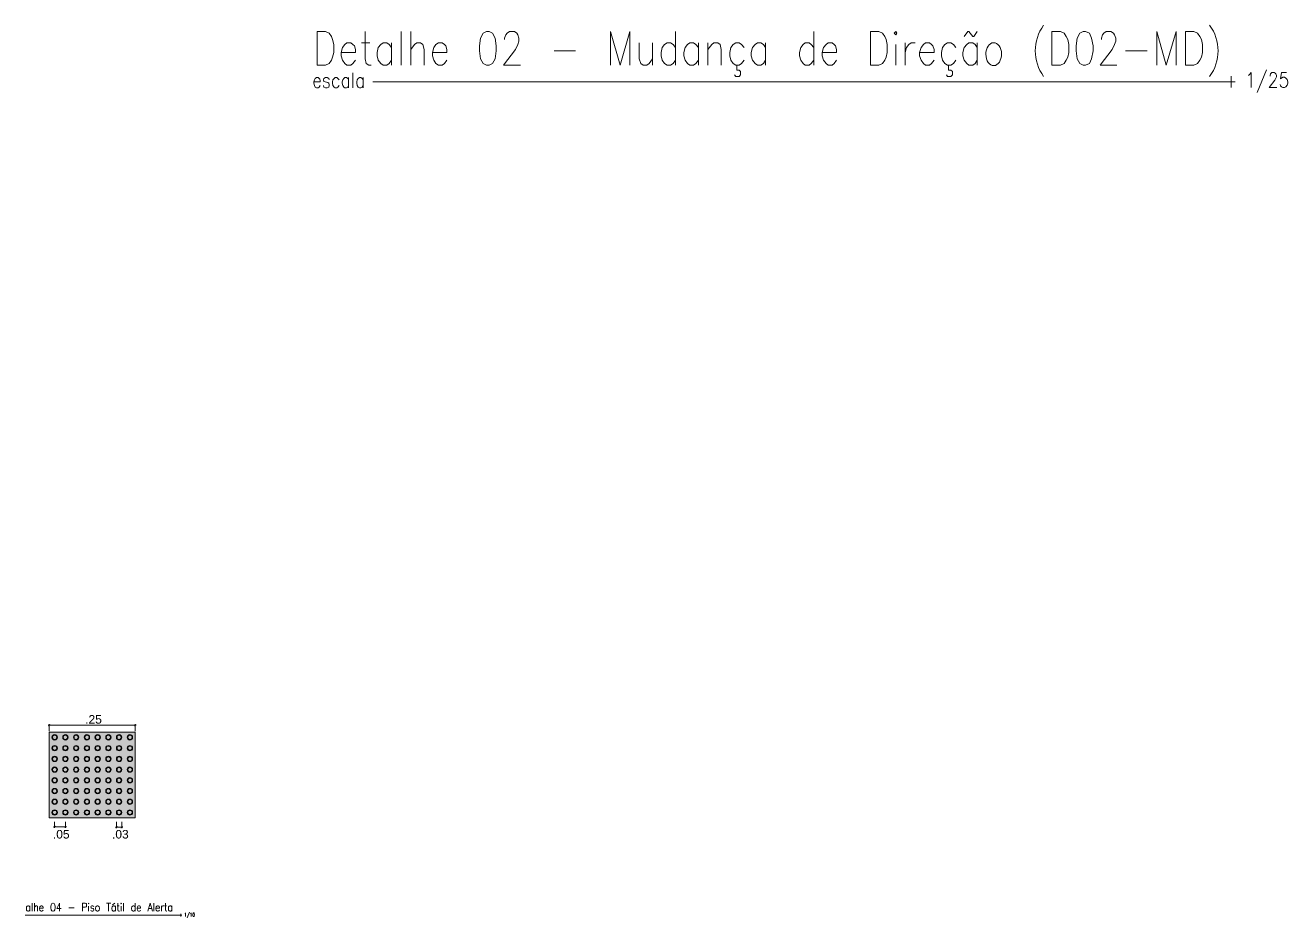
# Model space of a CAD drawing. Extents: x 3377 to 3790, y 1673 to 1846.
# Drawn here: x 3785.209 to 3788.75, y 1748.012 to 1750.518 of the extents above; entities that cross this region are included whole.
import ezdxf

# ---------------------------------------------------------------- set-up
doc = ezdxf.new("R2010")
doc.units = 0
doc.header["$LTSCALE"] = 2
for name, color, linetype in [('PDF13_0', 7, 'Continuous'), ('PDF13_A_Prancha', 7, 'Continuous'), ('PDF13_Text', 7, 'Continuous')]:
    doc.layers.add(name, color=color, linetype=linetype)
doc.layers.add('PDF13_A_Piso_Tatil', color=7, linetype='Continuous', true_color=0xffff93)
doc.styles.add('PDF Arial', font='arial.ttf')

msp = doc.modelspace()

# ---------------------------------------------------------------- linework, layer by layer
at = {"layer": 'PDF13_0', "lineweight": 0}
for points in [[(3785.2729, 1748.5533), (3785.5201, 1748.5533)], [(3785.276, 1748.5367), (3785.276, 1748.5561)], [(3785.5171, 1748.5367), (3785.5171, 1748.5561)], [(3785.291, 1748.5189), (3785.291, 1748.5189)], [(3785.288, 1748.2676), (3785.3242, 1748.2676)], [(3785.291, 1748.2816), (3785.291, 1748.2645)], [(3785.3211, 1748.2816), (3785.3211, 1748.2645)], [(3785.4614, 1748.2668), (3785.4826, 1748.2668)], [(3785.4645, 1748.2814), (3785.4645, 1748.264)], [(3785.4796, 1748.2814), (3785.4796, 1748.264)]]:
    msp.add_lwpolyline(points, dxfattribs=at)
msp.add_lwpolyline([(3785.276, 1748.2926), (3785.5171, 1748.2926), (3785.5171, 1748.5339), (3785.276, 1748.5339)], close=True, dxfattribs=at)
for centre, radius in [((3785.2912, 1748.519), 0.00753), ((3785.2912, 1748.519), 0.00599), ((3785.3213, 1748.519), 0.00753), ((3785.3213, 1748.519), 0.00599), ((3785.3514, 1748.519), 0.00753), ((3785.3514, 1748.519), 0.00599), ((3785.3815, 1748.519), 0.00753), ((3785.3815, 1748.519), 0.00599), ((3785.4118, 1748.519), 0.00753), ((3785.4118, 1748.519), 0.00599), ((3785.4419, 1748.519), 0.00753), ((3785.4419, 1748.519), 0.00599), ((3785.472, 1748.519), 0.00753), ((3785.472, 1748.519), 0.00599), ((3785.5021, 1748.519), 0.00753), ((3785.5021, 1748.519), 0.00599), ((3785.2912, 1748.4886), 0.00753), ((3785.2912, 1748.4585), 0.00753), ((3785.2912, 1748.4886), 0.00599), ((3785.2912, 1748.4585), 0.00599), ((3785.3213, 1748.4886), 0.00753), ((3785.3213, 1748.4585), 0.00753), ((3785.3213, 1748.4886), 0.00599), ((3785.3213, 1748.4585), 0.00599), ((3785.3514, 1748.4886), 0.00753), ((3785.3514, 1748.4585), 0.00753), ((3785.3514, 1748.4886), 0.00599), ((3785.3514, 1748.4585), 0.00599), ((3785.3815, 1748.4886), 0.00753), ((3785.3815, 1748.4585), 0.00753), ((3785.3815, 1748.4886), 0.00599), ((3785.3815, 1748.4585), 0.00599), ((3785.4118, 1748.4886), 0.00753), ((3785.4118, 1748.4585), 0.00753), ((3785.4118, 1748.4886), 0.00599), ((3785.4118, 1748.4585), 0.00599), ((3785.4419, 1748.4886), 0.00753), ((3785.4419, 1748.4585), 0.00753), ((3785.4419, 1748.4886), 0.00599), ((3785.4419, 1748.4585), 0.00599), ((3785.472, 1748.4886), 0.00753), ((3785.472, 1748.4585), 0.00753), ((3785.472, 1748.4886), 0.00599), ((3785.472, 1748.4585), 0.00599), ((3785.5021, 1748.4886), 0.00753), ((3785.5021, 1748.4585), 0.00753), ((3785.5021, 1748.4886), 0.00599), ((3785.5021, 1748.4585), 0.00599), ((3785.2912, 1748.4284), 0.00753), ((3785.2912, 1748.4284), 0.00599), ((3785.3213, 1748.4284), 0.00753), ((3785.3213, 1748.4284), 0.00599), ((3785.3514, 1748.4284), 0.00753), ((3785.3514, 1748.4284), 0.00599), ((3785.3815, 1748.4284), 0.00753), ((3785.3815, 1748.4284), 0.00599), ((3785.4118, 1748.4284), 0.00753), ((3785.4118, 1748.4284), 0.00599), ((3785.4419, 1748.4284), 0.00753), ((3785.4419, 1748.4284), 0.00599), ((3785.472, 1748.4284), 0.00753), ((3785.472, 1748.4284), 0.00599), ((3785.5021, 1748.4284), 0.00753), ((3785.5021, 1748.4284), 0.00599), ((3785.2912, 1748.3983), 0.00753), ((3785.2912, 1748.3983), 0.00599), ((3785.3213, 1748.3983), 0.00753), ((3785.3213, 1748.3983), 0.00599), ((3785.3514, 1748.3983), 0.00753), ((3785.3514, 1748.3983), 0.00599), ((3785.3815, 1748.3983), 0.00753), ((3785.3815, 1748.3983), 0.00599), ((3785.4118, 1748.3983), 0.00753), ((3785.4118, 1748.3983), 0.00599), ((3785.4419, 1748.3983), 0.00753), ((3785.4419, 1748.3983), 0.00599), ((3785.472, 1748.3983), 0.00753), ((3785.472, 1748.3983), 0.00599), ((3785.5021, 1748.3983), 0.00753), ((3785.5021, 1748.3983), 0.00599), ((3785.2912, 1748.3682), 0.00753), ((3785.2912, 1748.3682), 0.00599), ((3785.3213, 1748.3682), 0.00753), ((3785.3213, 1748.3682), 0.00599), ((3785.3514, 1748.3682), 0.00753), ((3785.3514, 1748.3682), 0.00599), ((3785.3815, 1748.3682), 0.00753), ((3785.3815, 1748.3682), 0.00599), ((3785.4118, 1748.3682), 0.00753), ((3785.4118, 1748.3682), 0.00599), ((3785.4419, 1748.3682), 0.00753), ((3785.4419, 1748.3682), 0.00599), ((3785.472, 1748.3682), 0.00753), ((3785.472, 1748.3682), 0.00599), ((3785.5021, 1748.3682), 0.00753), ((3785.5021, 1748.3682), 0.00599), ((3785.2912, 1748.3381), 0.00753), ((3785.2912, 1748.3381), 0.00599), ((3785.3213, 1748.3381), 0.00753), ((3785.3213, 1748.3381), 0.00599), ((3785.3514, 1748.3381), 0.00753), ((3785.3514, 1748.3381), 0.00599), ((3785.3815, 1748.3381), 0.00753), ((3785.3815, 1748.3381), 0.00599), ((3785.4118, 1748.3381), 0.00753), ((3785.4118, 1748.3381), 0.00599), ((3785.4419, 1748.3381), 0.00753), ((3785.4419, 1748.3381), 0.00599), ((3785.472, 1748.3381), 0.00753), ((3785.472, 1748.3381), 0.00599), ((3785.5021, 1748.3381), 0.00753), ((3785.5021, 1748.3381), 0.00599), ((3785.2912, 1748.308), 0.00753), ((3785.2912, 1748.308), 0.00599), ((3785.3213, 1748.308), 0.00753), ((3785.3213, 1748.308), 0.00599), ((3785.3514, 1748.308), 0.00753), ((3785.3514, 1748.308), 0.00599), ((3785.3815, 1748.308), 0.00753), ((3785.3815, 1748.308), 0.00599), ((3785.4118, 1748.308), 0.00753), ((3785.4118, 1748.308), 0.00599), ((3785.4419, 1748.308), 0.00753), ((3785.4419, 1748.308), 0.00599), ((3785.472, 1748.308), 0.00753), ((3785.472, 1748.308), 0.00599), ((3785.5021, 1748.308), 0.00753), ((3785.5021, 1748.308), 0.00599)]:
    msp.add_circle(centre, radius, dxfattribs=at)
at = {"layer": 'PDF13_0', "transparency": 33554559}
for points in [[(3785.2785, 1748.5566), (3785.2732, 1748.55), (3785.2727, 1748.5505)], [(3785.2793, 1748.5559), (3785.2785, 1748.5566), (3785.2732, 1748.55)], [(3785.5137, 1748.5505), (3785.5145, 1748.55), (3785.5199, 1748.5566)], [(3785.5145, 1748.55), (3785.5199, 1748.5566), (3785.5206, 1748.5559)], [(3785.2936, 1748.2709), (3785.2882, 1748.2643), (3785.2877, 1748.2648)], [(3785.2943, 1748.2702), (3785.2936, 1748.2709), (3785.2882, 1748.2643)], [(3785.3178, 1748.2648), (3785.3183, 1748.2643), (3785.3239, 1748.2709)], [(3785.3183, 1748.2643), (3785.3239, 1748.2709), (3785.3245, 1748.2702)], [(3785.4671, 1748.2702), (3785.4617, 1748.2635), (3785.4612, 1748.2643)], [(3785.4678, 1748.2696), (3785.4671, 1748.2702), (3785.4617, 1748.2635)], [(3785.4762, 1748.2643), (3785.4767, 1748.2635), (3785.4821, 1748.2702)], [(3785.4767, 1748.2635), (3785.4821, 1748.2702), (3785.4829, 1748.2696)]]:
    msp.add_solid(points, dxfattribs=at)
at = {"layer": 'PDF13_A_Piso_Tatil', "color": 51, "true_color": 0xffffa3, "transparency": 33554559}
for points in [[(3785.5171, 1748.5339), (3785.276, 1748.5339), (3785.5171, 1748.2926)], [(3785.276, 1748.5339), (3785.5171, 1748.2926), (3785.276, 1748.2926)]]:
    msp.add_solid(points, dxfattribs=at)
at = {"layer": 'PDF13_A_Prancha', "color": 1, "lineweight": 0}
for points in [[(3786.0274, 1750.406), (3786.0274, 1750.5002), (3786.0507, 1750.5002), (3786.0613, 1750.496), (3786.0676, 1750.4864), (3786.0708, 1750.478), (3786.074, 1750.4642), (3786.074, 1750.442), (3786.0708, 1750.4282), (3786.0676, 1750.4198), (3786.0613, 1750.4103), (3786.0507, 1750.406)], [(3786.5026, 1750.5002), (3786.493, 1750.496), (3786.4856, 1750.4822), (3786.4825, 1750.46), (3786.4825, 1750.4462), (3786.4856, 1750.424), (3786.493, 1750.4103), (3786.5026, 1750.406), (3786.51, 1750.406), (3786.5195, 1750.4103), (3786.5269, 1750.424), (3786.5301, 1750.4462), (3786.5301, 1750.46), (3786.5269, 1750.4822), (3786.5195, 1750.496), (3786.51, 1750.5002)], [(3787.5798, 1750.406), (3787.5798, 1750.5002), (3787.6031, 1750.5002), (3787.6137, 1750.496), (3787.62, 1750.4864), (3787.6232, 1750.478), (3787.6264, 1750.4642), (3787.6264, 1750.442), (3787.6232, 1750.4282), (3787.62, 1750.4198), (3787.6137, 1750.4103), (3787.6031, 1750.406)], [(3787.6465, 1750.496), (3787.6507, 1750.4917), (3787.6539, 1750.496), (3787.6507, 1750.5002)], [(3788.0888, 1750.406), (3788.0888, 1750.5002), (3788.1131, 1750.5002), (3788.1227, 1750.496), (3788.129, 1750.4864), (3788.1332, 1750.478), (3788.1364, 1750.4642), (3788.1364, 1750.442), (3788.1332, 1750.4282), (3788.129, 1750.4198), (3788.1227, 1750.4103), (3788.1131, 1750.406)], [(3788.1766, 1750.5002), (3788.1671, 1750.496), (3788.1597, 1750.4822), (3788.1565, 1750.46), (3788.1565, 1750.4462), (3788.1597, 1750.424), (3788.1671, 1750.4103), (3788.1766, 1750.406), (3788.183, 1750.406), (3788.1936, 1750.4103), (3788.1999, 1750.424), (3788.2041, 1750.4462), (3788.2041, 1750.46), (3788.1999, 1750.4822), (3788.1936, 1750.496), (3788.183, 1750.5002)], [(3788.4634, 1750.406), (3788.4634, 1750.5002), (3788.4867, 1750.5002), (3788.4973, 1750.496), (3788.5036, 1750.4864), (3788.5079, 1750.478), (3788.511, 1750.4642), (3788.511, 1750.442), (3788.5079, 1750.4282), (3788.5036, 1750.4198), (3788.4973, 1750.4103), (3788.4867, 1750.406)], [(3785.2857, 1748.0535), (3785.2831, 1748.0524), (3785.2816, 1748.0491), (3785.2808, 1748.0438), (3785.2808, 1748.0405), (3785.2816, 1748.0351), (3785.2831, 1748.0318), (3785.2857, 1748.0308), (3785.2872, 1748.0308), (3785.2898, 1748.0318), (3785.2913, 1748.0351), (3785.2921, 1748.0405), (3785.2921, 1748.0438), (3785.2913, 1748.0491), (3785.2898, 1748.0524), (3785.2872, 1748.0535)], [(3785.3857, 1748.0524), (3785.3864, 1748.0514), (3785.3872, 1748.0524), (3785.3864, 1748.0535)], [(3785.4102, 1748.0461), (3785.4084, 1748.0448), (3785.4068, 1748.0427), (3785.4061, 1748.0394), (3785.4061, 1748.0374), (3785.4068, 1748.0341), (3785.4084, 1748.0318), (3785.4102, 1748.0308), (3785.4125, 1748.0308), (3785.4142, 1748.0318), (3785.4158, 1748.0341), (3785.4165, 1748.0374), (3785.4165, 1748.0394), (3785.4158, 1748.0427), (3785.4142, 1748.0448), (3785.4125, 1748.0461)], [(3785.4767, 1748.0524), (3785.4775, 1748.0514), (3785.4785, 1748.0524), (3785.4775, 1748.0535)], [(3785.6803, 1748.0259), (3785.6793, 1748.0254), (3785.6785, 1748.0239), (3785.6783, 1748.0216), (3785.6783, 1748.02), (3785.6785, 1748.0177), (3785.6793, 1748.0162), (3785.6803, 1748.0157), (3785.6811, 1748.0157), (3785.6821, 1748.0162), (3785.6829, 1748.0177), (3785.6831, 1748.02), (3785.6831, 1748.0216), (3785.6829, 1748.0239), (3785.6821, 1748.0254), (3785.6811, 1748.0259)]]:
    msp.add_lwpolyline(points, close=True, dxfattribs=at)
for points in [[(3786.1618, 1750.5002), (3786.1618, 1750.424), (3786.165, 1750.4103), (3786.1724, 1750.406), (3786.1788, 1750.406)], [(3786.2634, 1750.5002), (3786.2634, 1750.406)], [(3786.2899, 1750.5002), (3786.2899, 1750.406)], [(3786.5534, 1750.478), (3786.5534, 1750.4822), (3786.5565, 1750.4917), (3786.5608, 1750.496), (3786.5671, 1750.5002), (3786.5809, 1750.5002), (3786.5872, 1750.496), (3786.5904, 1750.4917), (3786.5936, 1750.4822), (3786.5936, 1750.4738), (3786.5904, 1750.4642), (3786.584, 1750.4505), (3786.5502, 1750.406), (3786.5978, 1750.406)], [(3786.8507, 1750.406), (3786.8507, 1750.5002), (3786.8772, 1750.406), (3786.9047, 1750.5002), (3786.9047, 1750.406)], [(3787.0327, 1750.5002), (3787.0327, 1750.406)], [(3787.4211, 1750.5002), (3787.4211, 1750.406)], [(3787.8422, 1750.4864), (3787.8528, 1750.5002), (3787.856, 1750.5002), (3787.8666, 1750.4864), (3787.8698, 1750.4864), (3787.8793, 1750.5002)], [(3788.2274, 1750.478), (3788.2274, 1750.4822), (3788.2306, 1750.4917), (3788.2338, 1750.496), (3788.2412, 1750.5002), (3788.2539, 1750.5002), (3788.2613, 1750.496), (3788.2645, 1750.4917), (3788.2676, 1750.4822), (3788.2676, 1750.4738), (3788.2645, 1750.4642), (3788.2581, 1750.4505), (3788.2243, 1750.406), (3788.2708, 1750.406)], [(3788.383, 1750.406), (3788.383, 1750.5002), (3788.4094, 1750.406), (3788.437, 1750.5002), (3788.437, 1750.406)], [(3786.0952, 1750.442), (3786.1354, 1750.442), (3786.1354, 1750.4505), (3786.1322, 1750.46), (3786.128, 1750.4642), (3786.1216, 1750.4685), (3786.111, 1750.4685), (3786.1047, 1750.4642), (3786.0983, 1750.4558), (3786.0952, 1750.442), (3786.0952, 1750.4325), (3786.0983, 1750.4198), (3786.1047, 1750.4103), (3786.111, 1750.406), (3786.1216, 1750.406), (3786.128, 1750.4103), (3786.1354, 1750.4198)], [(3786.1523, 1750.4685), (3786.1756, 1750.4685)], [(3786.2359, 1750.4558), (3786.2295, 1750.4642), (3786.2232, 1750.4685), (3786.2126, 1750.4685), (3786.2063, 1750.4642), (3786.1989, 1750.4558), (3786.1957, 1750.442), (3786.1957, 1750.4325), (3786.1989, 1750.4198), (3786.2063, 1750.4103), (3786.2126, 1750.406), (3786.2232, 1750.406), (3786.2295, 1750.4103), (3786.2359, 1750.4198)], [(3786.2359, 1750.4685), (3786.2359, 1750.406)], [(3786.2899, 1750.4505), (3786.3004, 1750.4642), (3786.3068, 1750.4685), (3786.3174, 1750.4685), (3786.3237, 1750.4642), (3786.328, 1750.4505), (3786.328, 1750.406)], [(3786.3512, 1750.442), (3786.3914, 1750.442), (3786.3914, 1750.4505), (3786.3883, 1750.46), (3786.3851, 1750.4642), (3786.3777, 1750.4685), (3786.3682, 1750.4685), (3786.3608, 1750.4642), (3786.3544, 1750.4558), (3786.3512, 1750.442), (3786.3512, 1750.4325), (3786.3544, 1750.4198), (3786.3608, 1750.4103), (3786.3682, 1750.406), (3786.3777, 1750.406), (3786.3851, 1750.4103), (3786.3914, 1750.4198)], [(3786.692, 1750.4462), (3786.7523, 1750.4462)], [(3786.9311, 1750.4685), (3786.9311, 1750.424), (3786.9354, 1750.4103), (3786.9417, 1750.406), (3786.9523, 1750.406), (3786.9586, 1750.4103), (3786.9682, 1750.424)], [(3786.9682, 1750.4685), (3786.9682, 1750.406)], [(3787.0327, 1750.4558), (3787.0264, 1750.4642), (3787.019, 1750.4685), (3787.0094, 1750.4685), (3787.002, 1750.4642), (3786.9957, 1750.4558), (3786.9925, 1750.442), (3786.9925, 1750.4325), (3786.9957, 1750.4198), (3787.002, 1750.4103), (3787.0094, 1750.406), (3787.019, 1750.406), (3787.0264, 1750.4103), (3787.0327, 1750.4198)], [(3787.0973, 1750.4558), (3787.0899, 1750.4642), (3787.0835, 1750.4685), (3787.0729, 1750.4685), (3787.0666, 1750.4642), (3787.0602, 1750.4558), (3787.056, 1750.442), (3787.056, 1750.4325), (3787.0602, 1750.4198), (3787.0666, 1750.4103), (3787.0729, 1750.406), (3787.0835, 1750.406), (3787.0899, 1750.4103), (3787.0973, 1750.4198)], [(3787.0973, 1750.4685), (3787.0973, 1750.406)], [(3787.1237, 1750.4685), (3787.1237, 1750.406)], [(3787.1237, 1750.4505), (3787.1343, 1750.4642), (3787.1407, 1750.4685), (3787.1512, 1750.4685), (3787.1576, 1750.4642), (3787.1608, 1750.4505), (3787.1608, 1750.406)], [(3787.2253, 1750.4558), (3787.2179, 1750.4642), (3787.2116, 1750.4685), (3787.202, 1750.4685), (3787.1946, 1750.4642), (3787.1883, 1750.4558), (3787.1851, 1750.442), (3787.1851, 1750.4325), (3787.1883, 1750.4198), (3787.1946, 1750.4103), (3787.202, 1750.406), (3787.2116, 1750.406), (3787.2179, 1750.4103), (3787.2253, 1750.4198)], [(3787.2856, 1750.4558), (3787.2793, 1750.4642), (3787.2719, 1750.4685), (3787.2623, 1750.4685), (3787.256, 1750.4642), (3787.2486, 1750.4558), (3787.2454, 1750.442), (3787.2454, 1750.4325), (3787.2486, 1750.4198), (3787.256, 1750.4103), (3787.2623, 1750.406), (3787.2719, 1750.406), (3787.2793, 1750.4103), (3787.2856, 1750.4198)], [(3787.2856, 1750.4685), (3787.2856, 1750.406)], [(3787.4211, 1750.4558), (3787.4137, 1750.4642), (3787.4073, 1750.4685), (3787.3967, 1750.4685), (3787.3904, 1750.4642), (3787.384, 1750.4558), (3787.3809, 1750.442), (3787.3809, 1750.4325), (3787.384, 1750.4198), (3787.3904, 1750.4103), (3787.3967, 1750.406), (3787.4073, 1750.406), (3787.4137, 1750.4103), (3787.4211, 1750.4198)], [(3787.4444, 1750.442), (3787.4846, 1750.442), (3787.4846, 1750.4505), (3787.4814, 1750.46), (3787.4782, 1750.4642), (3787.4719, 1750.4685), (3787.4613, 1750.4685), (3787.4549, 1750.4642), (3787.4475, 1750.4558), (3787.4444, 1750.442), (3787.4444, 1750.4325), (3787.4475, 1750.4198), (3787.4549, 1750.4103), (3787.4613, 1750.406), (3787.4719, 1750.406), (3787.4782, 1750.4103), (3787.4846, 1750.4198)], [(3787.6507, 1750.4642), (3787.6507, 1750.406)], [(3787.6772, 1750.4685), (3787.6772, 1750.406)], [(3787.6772, 1750.442), (3787.6803, 1750.4558), (3787.6877, 1750.4642), (3787.6941, 1750.4685), (3787.7047, 1750.4685)], [(3787.7174, 1750.442), (3787.7586, 1750.442), (3787.7586, 1750.4505), (3787.7544, 1750.46), (3787.7512, 1750.4642), (3787.7449, 1750.4685), (3787.7343, 1750.4685), (3787.728, 1750.4642), (3787.7216, 1750.4558), (3787.7174, 1750.442), (3787.7174, 1750.4325), (3787.7216, 1750.4198), (3787.728, 1750.4103), (3787.7343, 1750.406), (3787.7449, 1750.406), (3787.7512, 1750.4103), (3787.7586, 1750.4198)], [(3787.819, 1750.4558), (3787.8126, 1750.4642), (3787.8052, 1750.4685), (3787.7957, 1750.4685), (3787.7883, 1750.4642), (3787.7819, 1750.4558), (3787.7788, 1750.442), (3787.7788, 1750.4325), (3787.7819, 1750.4198), (3787.7883, 1750.4103), (3787.7957, 1750.406), (3787.8052, 1750.406), (3787.8126, 1750.4103), (3787.819, 1750.4198)], [(3787.8793, 1750.4558), (3787.8729, 1750.4642), (3787.8666, 1750.4685), (3787.856, 1750.4685), (3787.8497, 1750.4642), (3787.8422, 1750.4558), (3787.8391, 1750.442), (3787.8391, 1750.4325), (3787.8422, 1750.4198), (3787.8497, 1750.4103), (3787.856, 1750.406), (3787.8666, 1750.406), (3787.8729, 1750.4103), (3787.8793, 1750.4198)], [(3787.8793, 1750.4685), (3787.8793, 1750.406)], [(3788.2952, 1750.4462), (3788.3555, 1750.4462)], [(3786.128, 1750.3849), (3786.128, 1750.3425)], [(3787.1978, 1750.3785), (3787.202, 1750.3743), (3787.2116, 1750.3743), (3787.2147, 1750.3785), (3787.2147, 1750.388), (3787.2116, 1750.3923), (3787.2052, 1750.3923), (3787.2052, 1750.406)], [(3787.7925, 1750.3785), (3787.7957, 1750.3743), (3787.8052, 1750.3743), (3787.8094, 1750.3785), (3787.8094, 1750.388), (3787.8052, 1750.3923), (3787.7989, 1750.3923), (3787.7989, 1750.406)], [(3788.5914, 1750.3753), (3788.5914, 1750.3436)], [(3788.6401, 1750.3775), (3788.6433, 1750.3796), (3788.6475, 1750.3859), (3788.6475, 1750.3436)], [(3788.6909, 1750.3933), (3788.6645, 1750.3298)], [(3788.7004, 1750.3753), (3788.7004, 1750.3775), (3788.7015, 1750.3817), (3788.7036, 1750.3838), (3788.7057, 1750.3859), (3788.7121, 1750.3859), (3788.7153, 1750.3838), (3788.7163, 1750.3817), (3788.7184, 1750.3775), (3788.7184, 1750.3732), (3788.7163, 1750.37), (3788.7142, 1750.3637), (3788.6983, 1750.3436), (3788.7195, 1750.3436)], [(3788.747, 1750.3859), (3788.7322, 1750.3859), (3788.7301, 1750.3679), (3788.7322, 1750.37), (3788.7364, 1750.3722), (3788.7407, 1750.3722), (3788.7449, 1750.37), (3788.7481, 1750.3658), (3788.7502, 1750.3595), (3788.7502, 1750.3552), (3788.7481, 1750.3499), (3788.7449, 1750.3457), (3788.7407, 1750.3436), (3788.7364, 1750.3436), (3788.7322, 1750.3457), (3788.7301, 1750.3478), (3788.729, 1750.3521)], [(3786.0179, 1750.3595), (3786.0359, 1750.3595), (3786.0359, 1750.3626), (3786.0348, 1750.3669), (3786.0327, 1750.369), (3786.0306, 1750.3711), (3786.0253, 1750.3711), (3786.0221, 1750.369), (3786.02, 1750.3648), (3786.0179, 1750.3595), (3786.0179, 1750.3552), (3786.02, 1750.3489), (3786.0221, 1750.3447), (3786.0253, 1750.3425), (3786.0306, 1750.3425), (3786.0327, 1750.3447), (3786.0359, 1750.3489)], [(3786.0613, 1750.3648), (3786.0602, 1750.369), (3786.056, 1750.3711), (3786.0507, 1750.3711), (3786.0465, 1750.369), (3786.0454, 1750.3648), (3786.0465, 1750.3605), (3786.0497, 1750.3595), (3786.0571, 1750.3573), (3786.0602, 1750.3552), (3786.0613, 1750.351), (3786.0613, 1750.3489), (3786.0602, 1750.3447), (3786.056, 1750.3425), (3786.0507, 1750.3425), (3786.0465, 1750.3447), (3786.0454, 1750.3489)], [(3786.0888, 1750.3648), (3786.0856, 1750.369), (3786.0825, 1750.3711), (3786.0782, 1750.3711), (3786.075, 1750.369), (3786.0719, 1750.3648), (3786.0708, 1750.3595), (3786.0708, 1750.3552), (3786.0719, 1750.3489), (3786.075, 1750.3447), (3786.0782, 1750.3425), (3786.0825, 1750.3425), (3786.0856, 1750.3447), (3786.0888, 1750.3489)], [(3786.1153, 1750.3648), (3786.1131, 1750.369), (3786.11, 1750.3711), (3786.1047, 1750.3711), (3786.1026, 1750.369), (3786.0994, 1750.3648), (3786.0973, 1750.3595), (3786.0973, 1750.3552), (3786.0994, 1750.3489), (3786.1026, 1750.3447), (3786.1047, 1750.3425), (3786.11, 1750.3425), (3786.1131, 1750.3447), (3786.1153, 1750.3489)], [(3786.1153, 1750.3711), (3786.1153, 1750.3425)], [(3786.1565, 1750.3648), (3786.1534, 1750.369), (3786.1502, 1750.3711), (3786.1459, 1750.3711), (3786.1428, 1750.369), (3786.1396, 1750.3648), (3786.1385, 1750.3595), (3786.1385, 1750.3552), (3786.1396, 1750.3489), (3786.1428, 1750.3447), (3786.1459, 1750.3425), (3786.1502, 1750.3425), (3786.1534, 1750.3447), (3786.1565, 1750.3489)], [(3786.1565, 1750.3711), (3786.1565, 1750.3425)], [(3786.184, 1750.3595), (3788.6031, 1750.3595)], [(3785.2214, 1748.0427), (3785.2199, 1748.0448), (3785.2181, 1748.0461), (3785.2158, 1748.0461), (3785.214, 1748.0448), (3785.2125, 1748.0427), (3785.2117, 1748.0394), (3785.2117, 1748.0374), (3785.2125, 1748.0341), (3785.214, 1748.0318), (3785.2158, 1748.0308), (3785.2181, 1748.0308), (3785.2199, 1748.0318), (3785.2214, 1748.0341)], [(3785.2214, 1748.0461), (3785.2214, 1748.0308)], [(3785.2278, 1748.0535), (3785.2278, 1748.0308)], [(3785.2344, 1748.0535), (3785.2344, 1748.0308)], [(3785.2344, 1748.0417), (3785.237, 1748.0448), (3785.2385, 1748.0461), (3785.2408, 1748.0461), (3785.2426, 1748.0448), (3785.2433, 1748.0417), (3785.2433, 1748.0308)], [(3785.2489, 1748.0394), (3785.2589, 1748.0394), (3785.2589, 1748.0417), (3785.2579, 1748.0438), (3785.2571, 1748.0448), (3785.2556, 1748.0461), (3785.253, 1748.0461), (3785.2515, 1748.0448), (3785.25, 1748.0427), (3785.2489, 1748.0394), (3785.2489, 1748.0374), (3785.25, 1748.0341), (3785.2515, 1748.0318), (3785.253, 1748.0308), (3785.2556, 1748.0308), (3785.2571, 1748.0318), (3785.2589, 1748.0341)], [(3785.3051, 1748.0308), (3785.3051, 1748.0535), (3785.2972, 1748.0384), (3785.3091, 1748.0384)], [(3785.3311, 1748.0405), (3785.3459, 1748.0405)], [(3785.3693, 1748.0308), (3785.3693, 1748.0535), (3785.3767, 1748.0535), (3785.3793, 1748.0524), (3785.3801, 1748.0514), (3785.3808, 1748.0491), (3785.3808, 1748.0461), (3785.3801, 1748.0438), (3785.3793, 1748.0427), (3785.3767, 1748.0417), (3785.3693, 1748.0417)], [(3785.3864, 1748.0448), (3785.3864, 1748.0308)], [(3785.4012, 1748.0427), (3785.4005, 1748.0448), (3785.3979, 1748.0461), (3785.3954, 1748.0461), (3785.3931, 1748.0448), (3785.3923, 1748.0427), (3785.3931, 1748.0405), (3785.3946, 1748.0394), (3785.3987, 1748.0384), (3785.4005, 1748.0374), (3785.4012, 1748.0351), (3785.4012, 1748.0341), (3785.4005, 1748.0318), (3785.3979, 1748.0308), (3785.3954, 1748.0308), (3785.3931, 1748.0318), (3785.3923, 1748.0341)], [(3785.437, 1748.0535), (3785.4484, 1748.0535)], [(3785.4426, 1748.0535), (3785.4426, 1748.0308)], [(3785.4614, 1748.0427), (3785.4597, 1748.0448), (3785.4581, 1748.0461), (3785.4556, 1748.0461), (3785.454, 1748.0448), (3785.4525, 1748.0427), (3785.4515, 1748.0394), (3785.4515, 1748.0374), (3785.4525, 1748.0341), (3785.454, 1748.0318), (3785.4556, 1748.0308), (3785.4581, 1748.0308), (3785.4597, 1748.0318), (3785.4614, 1748.0341)], [(3785.4533, 1748.0491), (3785.4597, 1748.0535)], [(3785.4614, 1748.0461), (3785.4614, 1748.0308)], [(3785.4663, 1748.0461), (3785.4719, 1748.0461)], [(3785.4686, 1748.0535), (3785.4686, 1748.0351), (3785.4696, 1748.0318), (3785.4711, 1748.0308), (3785.4727, 1748.0308)], [(3785.4775, 1748.0448), (3785.4775, 1748.0308)], [(3785.4841, 1748.0535), (3785.4841, 1748.0308)], [(3785.5168, 1748.0427), (3785.515, 1748.0448), (3785.5135, 1748.0461), (3785.5109, 1748.0461), (3785.5094, 1748.0448), (3785.5076, 1748.0427), (3785.5068, 1748.0394), (3785.5068, 1748.0374), (3785.5076, 1748.0341), (3785.5094, 1748.0318), (3785.5109, 1748.0308), (3785.5135, 1748.0308), (3785.515, 1748.0318), (3785.5168, 1748.0341)], [(3785.5168, 1748.0535), (3785.5168, 1748.0308)], [(3785.5224, 1748.0394), (3785.5321, 1748.0394), (3785.5321, 1748.0417), (3785.5313, 1748.0438), (3785.5306, 1748.0448), (3785.5288, 1748.0461), (3785.5265, 1748.0461), (3785.5247, 1748.0448), (3785.5232, 1748.0427), (3785.5224, 1748.0394), (3785.5224, 1748.0374), (3785.5232, 1748.0341), (3785.5247, 1748.0318), (3785.5265, 1748.0308), (3785.5288, 1748.0308), (3785.5306, 1748.0318), (3785.5321, 1748.0341)], [(3785.5525, 1748.0308), (3785.5589, 1748.0535), (3785.5655, 1748.0308)], [(3785.5548, 1748.0384), (3785.563, 1748.0384)], [(3785.5696, 1748.0535), (3785.5696, 1748.0308)], [(3785.5752, 1748.0394), (3785.5849, 1748.0394), (3785.5849, 1748.0417), (3785.5841, 1748.0438), (3785.5834, 1748.0448), (3785.5818, 1748.0461), (3785.5793, 1748.0461), (3785.5778, 1748.0448), (3785.576, 1748.0427), (3785.5752, 1748.0394), (3785.5752, 1748.0374), (3785.576, 1748.0341), (3785.5778, 1748.0318), (3785.5793, 1748.0308), (3785.5818, 1748.0308), (3785.5834, 1748.0318), (3785.5849, 1748.0341)], [(3785.5908, 1748.0461), (3785.5908, 1748.0308)], [(3785.5908, 1748.0394), (3785.5915, 1748.0427), (3785.5931, 1748.0448), (3785.5949, 1748.0461), (3785.5972, 1748.0461)], [(3785.5997, 1748.0461), (3785.6053, 1748.0461)], [(3785.602, 1748.0535), (3785.602, 1748.0351), (3785.603, 1748.0318), (3785.6046, 1748.0308), (3785.6061, 1748.0308)], [(3785.6201, 1748.0427), (3785.6183, 1748.0448), (3785.6168, 1748.0461), (3785.6142, 1748.0461), (3785.6127, 1748.0448), (3785.6109, 1748.0427), (3785.6102, 1748.0394), (3785.6102, 1748.0374), (3785.6109, 1748.0341), (3785.6127, 1748.0318), (3785.6142, 1748.0308), (3785.6168, 1748.0308), (3785.6183, 1748.0318), (3785.6201, 1748.0341)], [(3785.6201, 1748.0461), (3785.6201, 1748.0308)], [(3785.2086, 1748.0195), (3785.6479, 1748.0195)], [(3785.6451, 1748.0234), (3785.6451, 1748.0157)], [(3785.6568, 1748.0239), (3785.6576, 1748.0244), (3785.6586, 1748.0259), (3785.6586, 1748.0157)], [(3785.6691, 1748.028), (3785.6627, 1748.0124)], [(3785.6719, 1748.0239), (3785.6727, 1748.0244), (3785.6739, 1748.0259), (3785.6739, 1748.0157)]]:
    msp.add_lwpolyline(points, dxfattribs=at)
for centre, start, end in [((3788.1631, 1750.4462), 143.6051, 216.3949), ((3788.4335, 1750.4462), 323.6051, 36.3949)]:
    msp.add_arc(centre, 0.1213, start, end, dxfattribs=at)
msp.add_ellipse((3787.9253, 1750.437), major_axis=(0, 0.0322), ratio=0.682242, start_param=0.218627, end_param=6.501812, dxfattribs=at)

# ---------------------------------------------------------------- texts
at = {"layer": 'PDF13_Text', "char_height": 0.02411, "attachment_point": 7, "style": 'PDF Arial'}
for s, insert in [('.25', (3785.3767, 1748.557)), ('.05', (3785.2862, 1748.2345)), ('.03', (3785.452, 1748.2345))]:
    msp.add_mtext(s, dxfattribs=dict(at, insert=insert))

doc.saveas('drawing.dxf')
